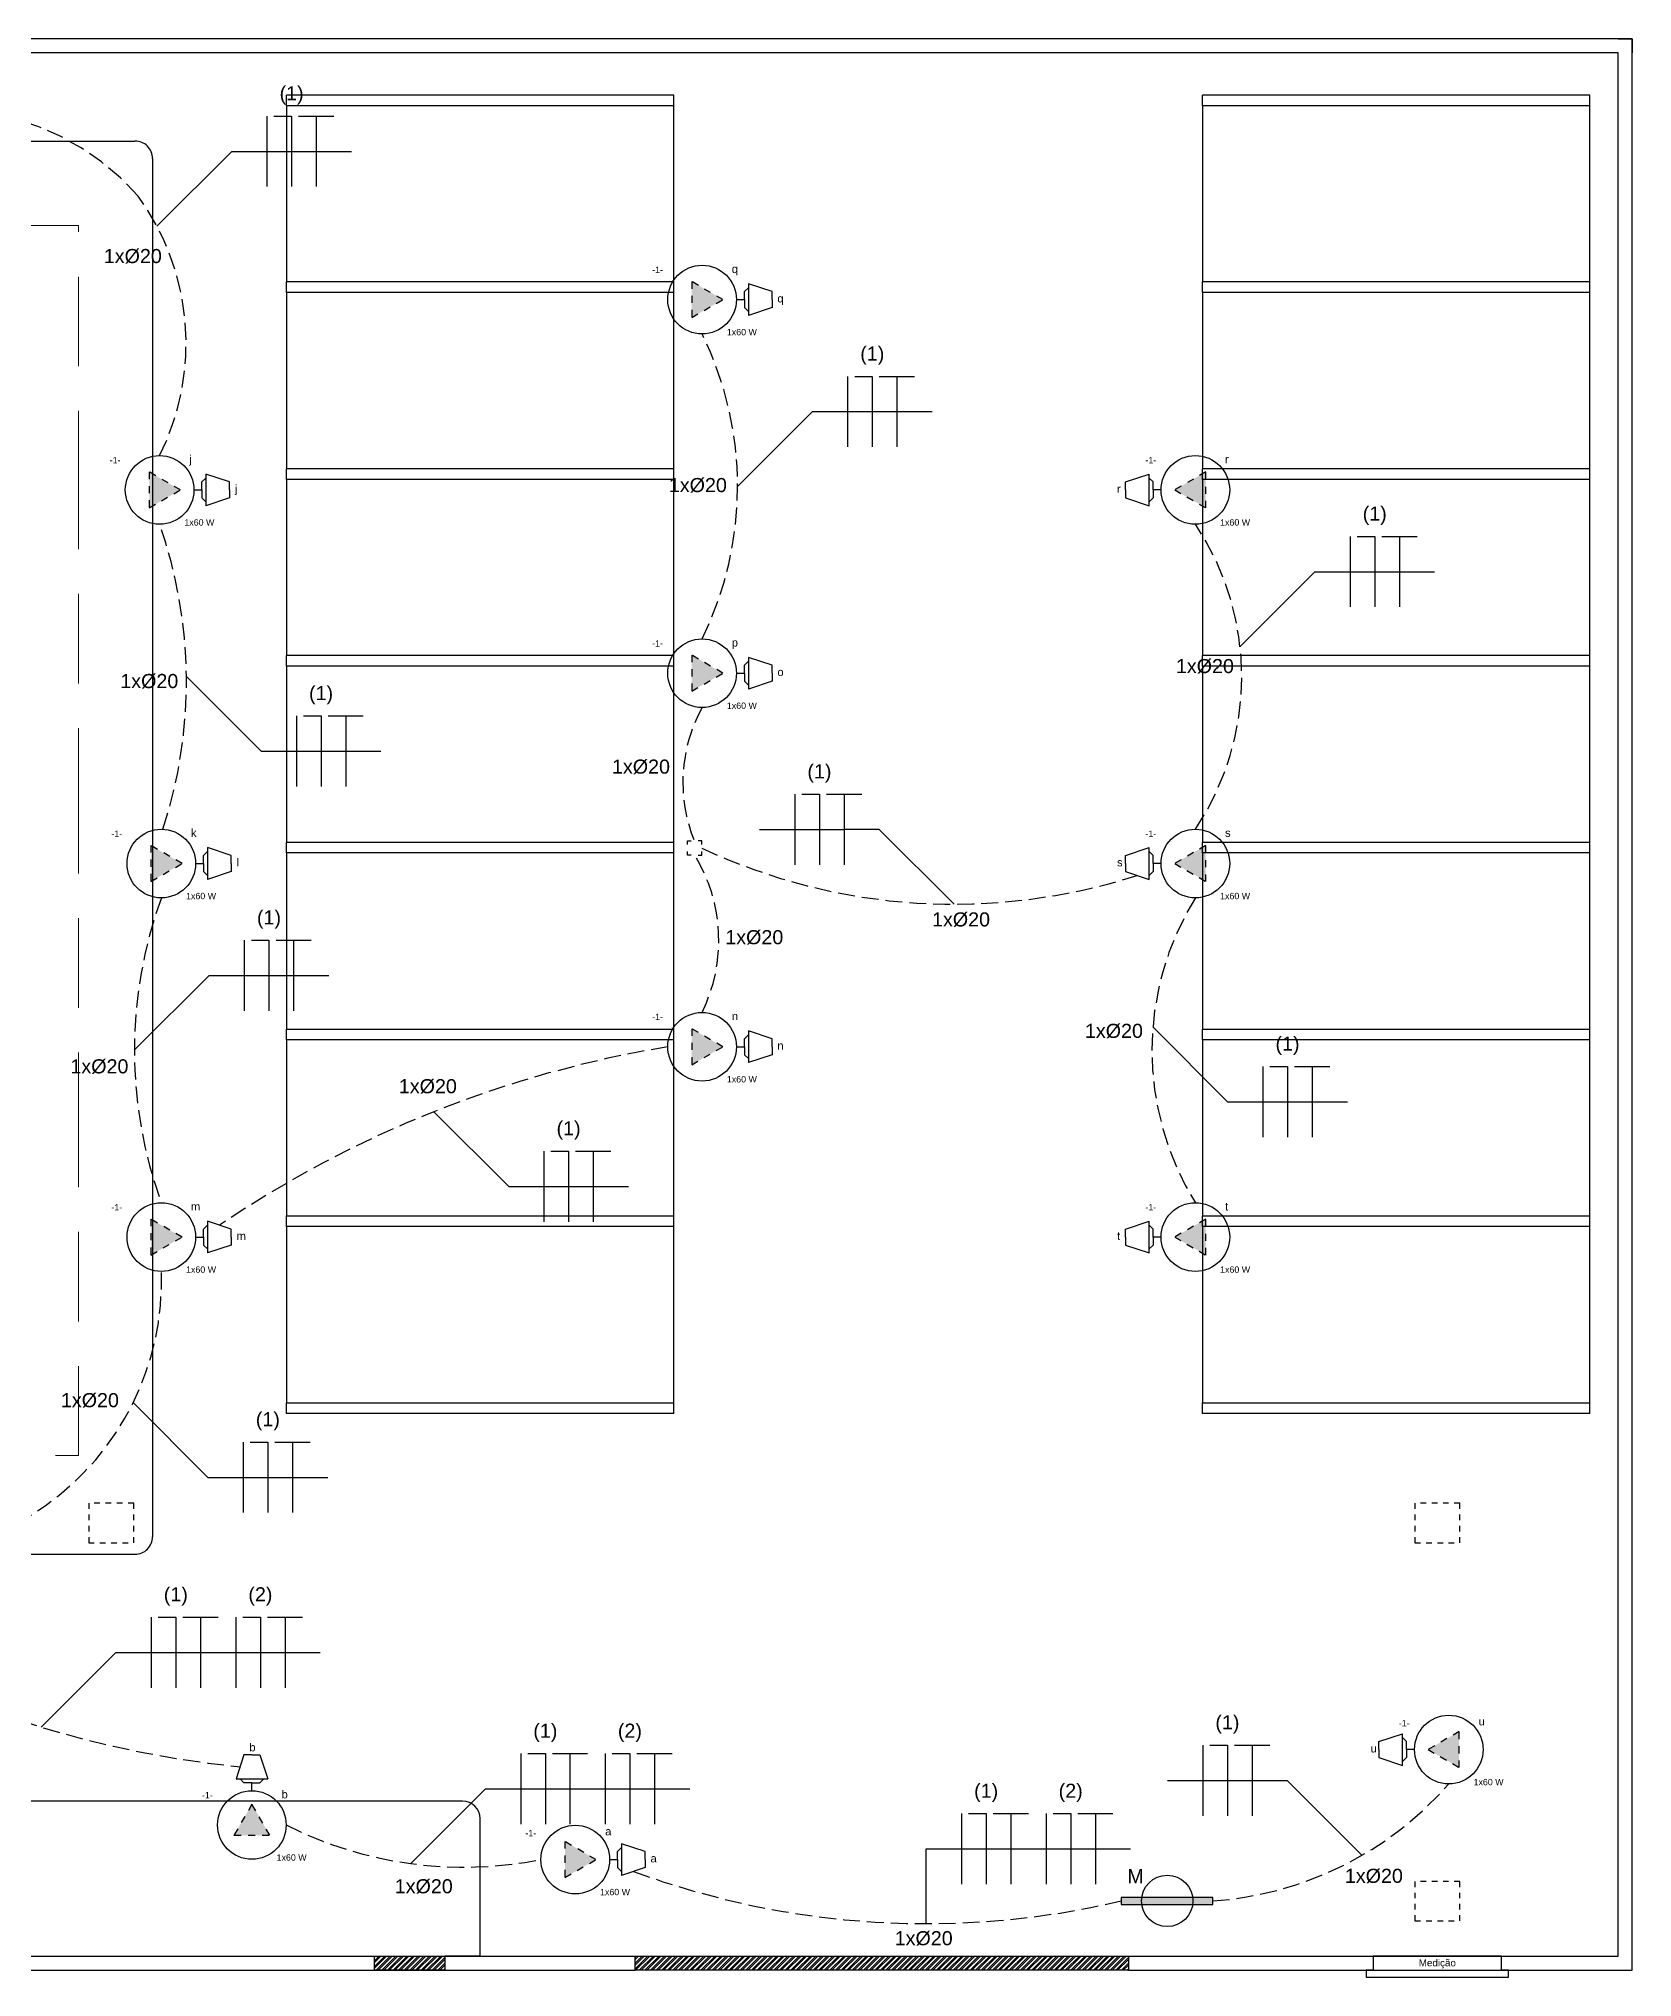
# Model space of a CAD drawing. Header units: millimetres. Extents: x 0.1 to 99.4, y -4.1 to 27.4.
# Drawn here: x 76.77 to 99.38, y -0.15 to 27.35 of the extents above; entities that cross this region are included whole.
import ezdxf
from ezdxf.enums import TextEntityAlignment as Align

# ---------------------------------------------------------------- set-up
doc = ezdxf.new("R2010")
doc.units = ezdxf.units.MM
doc.header["$LTSCALE"] = 0.2
for name, pattern in [('ACAD_ISO02W100', [15, 12, -3]), ('CONTINU', [0]), ('DASH2', [0.75, 0.5, -0.25]), ('DASHED2', [9.525, 6.35, -3.175]), ('JIS_02_0.7', [1.35, 0.75, -0.6])]:
    doc.linetypes.add(name, pattern=pattern)
doc.layers.add('Circuitos_AreaExterna', color=7, linetype='Continuous', true_color=0x000000)
for name, color, linetype in [('Eletrodutos_AreaExterna', 172, 'Continuous'), ('Eletrodutos_MediçãoEntrada', 6, 'JIS_02_0.7'), ('Predio_AreaExterna', 255, 'Continuous'), ('Simbolos_AreaExterna', 1, 'DASH2')]:
    doc.layers.add(name, color=color, linetype=linetype)
doc.layers.add('PROJEÇÃO', color=7, linetype='DASHED2', lineweight=0)
doc.styles.add('Cota', font='arial.ttf')
doc.styles.get("Standard").update_dxf_attribs({"font": 'arial.ttf'})

msp = doc.modelspace()

# ---------------------------------------------------------------- hatches: boundary and pattern name
at = {"layer": 'Predio_AreaExterna'}
h = msp.add_hatch(dxfattribs=at)
h.set_pattern_fill('ANSI32', color=256, scale=0.15)
h.set_pattern_definition([(45, (-179659.23964, -9195968.385664), (-0.03977475644174, 0.03977475644174), []), (45, (-179659.213126, -9195968.385664), (-0.03977475644174, 0.03977475644174), [])])
h.paths.add_polyline_path([(82.53, 0.153), (81.53, 0.153), (81.53, -0.047), (82.53, -0.047)])
h = msp.add_hatch(dxfattribs=at)
h.set_pattern_fill('ANSI32', color=256, scale=0.15)
h.set_pattern_definition([(45, (-179660.03964, -9195968.38567), (-0.03977475644174, 0.03977475644174), []), (45, (-179660.013126, -9195968.38567), (-0.03977475644174, 0.03977475644174), [])])
h.paths.add_polyline_path([(85.23, 0.153), (85.23, -0.047), (92.23, -0.047), (92.23, 0.153)])
at = {"layer": 'Simbolos_AreaExterna'}
h = msp.add_hatch(color=256, dxfattribs=at)
h.dxf.hatch_style = 1
h.paths.add_polyline_path([(86.474, 23.653), (86.034, 23.908), (86.034, 23.399)])
h = msp.add_hatch(color=256, dxfattribs=at)
h.dxf.hatch_style = 1
h.paths.add_polyline_path([(78.775, 20.953), (78.334, 21.208), (78.334, 20.699)])
h = msp.add_hatch(color=256, dxfattribs=at)
h.dxf.hatch_style = 1
h.paths.add_polyline_path([(92.887, 20.953), (93.327, 20.699), (93.327, 21.208)])
h = msp.add_hatch(color=256, dxfattribs=at)
h.dxf.hatch_style = 1
h.paths.add_polyline_path([(86.474, 18.353), (86.034, 18.608), (86.034, 18.099)])
h = msp.add_hatch(color=256, dxfattribs=at)
h.dxf.hatch_style = 1
h.paths.add_polyline_path([(78.799, 15.653), (78.358, 15.908), (78.358, 15.399)])
h = msp.add_hatch(color=256, dxfattribs=at)
h.dxf.hatch_style = 1
h.paths.add_polyline_path([(92.887, 15.653), (93.327, 15.399), (93.327, 15.908)])
h = msp.add_hatch(color=256, dxfattribs=at)
h.dxf.hatch_style = 1
h.paths.add_polyline_path([(86.474, 13.053), (86.034, 13.308), (86.034, 12.799)])
h = msp.add_hatch(color=256, dxfattribs=at)
h.dxf.hatch_style = 1
h.paths.add_polyline_path([(78.799, 10.353), (78.358, 10.608), (78.358, 10.099)])
h = msp.add_hatch(color=256, dxfattribs=at)
h.dxf.hatch_style = 1
h.paths.add_polyline_path([(92.887, 10.353), (93.327, 10.099), (93.327, 10.608)])
h = msp.add_hatch(color=256, dxfattribs=at)
h.dxf.hatch_style = 1
h.paths.add_polyline_path([(96.483, 3.083), (96.924, 2.829), (96.924, 3.338)])
h = msp.add_hatch(color=256, dxfattribs=at)
h.dxf.hatch_style = 1
h.paths.add_polyline_path([(79.79, 2.307), (79.536, 1.867), (80.045, 1.867)])
h = msp.add_hatch(color=256, dxfattribs=at)
h.dxf.hatch_style = 1
h.paths.add_polyline_path([(84.674, 1.523), (84.234, 1.778), (84.234, 1.269)])
at = {"layer": 'Simbolos_AreaExterna', "linetype": 'CONTINU'}
h = msp.add_hatch(color=256, dxfattribs=at)
h.dxf.hatch_style = 1
h.paths.add_polyline_path([(93.427, 0.886), (93.427, 0.986), (93.143, 0.986, -0.034339), (93.147, 0.936, -0.034339), (93.143, 0.886)])
h.paths.add_polyline_path([(93.143, 0.886, 0.034339), (93.147, 0.936, 0.034339), (93.143, 0.986), (92.419, 0.986, 0.034339), (92.416, 0.936, 0.034339), (92.419, 0.886), (92.781, 0.886)])
h.paths.add_polyline_path([(92.781, 0.886), (93.427, 0.886), (93.427, 0.986), (92.127, 0.986), (92.127, 0.886)])
h = msp.add_hatch(color=256, dxfattribs=at)
h.dxf.hatch_style = 1
h.paths.add_polyline_path([(92.419, 0.986, 0.034339), (92.416, 0.936, 0.034339), (92.419, 0.886), (92.781, 0.886), (93.143, 0.886, 0.034339), (93.147, 0.936, 0.034339), (93.143, 0.986)])
h.paths.add_polyline_path([(93.143, 0.986, -0.034339), (93.147, 0.936, -0.034339), (93.143, 0.886), (93.427, 0.886), (93.427, 0.986)])

# ---------------------------------------------------------------- linework, layer by layer
at = {"layer": 'Circuitos_AreaExterna', "ltscale": 0.1}
for p, q in [((80.004, 26.256), (80.004, 25.256)), ((80.704, 26.256), (80.954, 26.256)), ((78.443, 24.696), (79.504, 25.756)), ((79.504, 25.756), (80.004, 25.756)), ((80.004, 25.756), (80.354, 25.756)), ((80.354, 25.756), (80.704, 25.756)), ((80.704, 25.756), (81.204, 25.756)), ((88.245, 22.564), (88.245, 21.564)), ((88.945, 22.564), (89.195, 22.564)), ((86.684, 21.003), (87.745, 22.064)), ((87.745, 22.064), (88.245, 22.064)), ((88.245, 22.064), (88.595, 22.064)), ((88.595, 22.064), (88.945, 22.064)), ((88.945, 22.064), (89.445, 22.064)), ((95.376, 20.293), (95.376, 19.293)), ((96.076, 20.293), (96.326, 20.293)), ((93.815, 18.732), (94.876, 19.793)), ((94.876, 19.793), (95.376, 19.793)), ((95.376, 19.793), (95.726, 19.793)), ((95.726, 19.793), (96.076, 19.793)), ((96.076, 19.793), (96.576, 19.793)), ((78.861, 18.307), (79.922, 17.246)), ((80.422, 17.746), (80.422, 16.746)), ((81.122, 17.746), (81.372, 17.746)), ((79.922, 17.246), (80.422, 17.246)), ((80.422, 17.246), (80.772, 17.246)), ((80.772, 17.246), (81.122, 17.246)), ((81.122, 17.246), (81.622, 17.246)), ((87.495, 16.636), (87.495, 15.636)), ((88.195, 16.636), (88.445, 16.636)), ((86.995, 16.136), (87.495, 16.136)), ((87.495, 16.136), (87.845, 16.136)), ((87.845, 16.136), (88.195, 16.136)), ((88.695, 16.136), (88.195, 16.136)), ((89.755, 15.076), (88.695, 16.136)), ((79.683, 14.564), (79.683, 13.564)), ((80.383, 14.564), (80.633, 14.564)), ((78.122, 13.003), (79.183, 14.064)), ((79.183, 14.064), (79.683, 14.064)), ((79.683, 14.064), (80.033, 14.064)), ((80.033, 14.064), (80.383, 14.064)), ((80.383, 14.064), (80.883, 14.064)), ((92.577, 13.334), (93.638, 12.273)), ((94.138, 12.773), (94.138, 11.773)), ((94.838, 12.773), (95.088, 12.773)), ((82.374, 12.132), (83.435, 11.072)), ((93.638, 12.273), (94.138, 12.273)), ((94.138, 12.273), (94.488, 12.273)), ((94.488, 12.273), (94.838, 12.273)), ((94.838, 12.273), (95.338, 12.273)), ((83.935, 11.572), (83.935, 10.572)), ((84.635, 11.572), (84.885, 11.572)), ((83.435, 11.072), (83.935, 11.072)), ((83.935, 11.072), (84.285, 11.072)), ((84.285, 11.072), (84.635, 11.072)), ((84.635, 11.072), (85.135, 11.072)), ((78.107, 8.006), (79.167, 6.945)), ((79.667, 7.445), (79.667, 6.445)), ((80.367, 7.445), (80.617, 7.445)), ((79.167, 6.945), (79.667, 6.945)), ((79.667, 6.945), (80.017, 6.945)), ((80.017, 6.945), (80.367, 6.945)), ((80.367, 6.945), (80.867, 6.945)), ((78.361, 4.961), (78.361, 3.961)), ((79.061, 4.961), (79.311, 4.961)), ((79.561, 4.961), (79.561, 3.961)), ((80.261, 4.961), (80.511, 4.961)), ((76.8, 3.401), (77.861, 4.461)), ((77.861, 4.461), (78.361, 4.461)), ((78.361, 4.461), (78.711, 4.461)), ((78.711, 4.461), (79.061, 4.461)), ((79.061, 4.461), (79.561, 4.461)), ((79.561, 4.461), (79.911, 4.461)), ((79.911, 4.461), (80.261, 4.461)), ((80.261, 4.461), (80.761, 4.461)), ((83.605, 3.026), (83.605, 2.026)), ((84.305, 3.026), (84.555, 3.026)), ((84.805, 3.026), (84.805, 2.026)), ((85.505, 3.026), (85.755, 3.026)), ((93.285, 3.145), (93.285, 2.145)), ((93.985, 3.145), (94.235, 3.145)), ((82.044, 1.466), (83.105, 2.526)), ((83.105, 2.526), (83.605, 2.526)), ((83.605, 2.526), (83.955, 2.526)), ((83.955, 2.526), (84.305, 2.526)), ((84.305, 2.526), (84.805, 2.526)), ((84.805, 2.526), (85.155, 2.526)), ((85.155, 2.526), (85.505, 2.526)), ((85.505, 2.526), (86.005, 2.526)), ((92.785, 2.645), (93.285, 2.645)), ((93.285, 2.645), (93.635, 2.645)), ((93.635, 2.645), (93.985, 2.645)), ((93.985, 2.645), (94.485, 2.645)), ((95.545, 1.584), (94.485, 2.645)), ((89.861, 2.174), (89.861, 1.174)), ((90.561, 2.174), (90.811, 2.174)), ((91.061, 2.174), (91.061, 1.174)), ((91.761, 2.174), (92.011, 2.174)), ((89.361, 0.614), (89.361, 1.674)), ((89.361, 1.674), (89.861, 1.674)), ((89.861, 1.674), (90.211, 1.674)), ((90.211, 1.674), (90.561, 1.674)), ((90.561, 1.674), (91.061, 1.674)), ((91.061, 1.674), (91.411, 1.674)), ((91.411, 1.674), (91.761, 1.674)), ((91.761, 1.674), (92.261, 1.674))]:
    msp.add_line(p, q, dxfattribs=at)
for points in [[(80.104, 26.256), (80.354, 26.256), (80.354, 25.256)], [(80.454, 26.256), (80.704, 26.256), (80.704, 25.256)], [(88.345, 22.564), (88.595, 22.564), (88.595, 21.564)], [(88.695, 22.564), (88.945, 22.564), (88.945, 21.564)], [(95.476, 20.293), (95.726, 20.293), (95.726, 19.293)], [(95.826, 20.293), (96.076, 20.293), (96.076, 19.293)], [(80.522, 17.746), (80.772, 17.746), (80.772, 16.746)], [(80.872, 17.746), (81.122, 17.746), (81.122, 16.746)], [(87.595, 16.636), (87.845, 16.636), (87.845, 15.636)], [(87.945, 16.636), (88.195, 16.636), (88.195, 15.636)], [(79.783, 14.564), (80.033, 14.564), (80.033, 13.564)], [(80.133, 14.564), (80.383, 14.564), (80.383, 13.564)], [(94.238, 12.773), (94.488, 12.773), (94.488, 11.773)], [(94.588, 12.773), (94.838, 12.773), (94.838, 11.773)], [(84.035, 11.572), (84.285, 11.572), (84.285, 10.572)], [(84.385, 11.572), (84.635, 11.572), (84.635, 10.572)], [(79.767, 7.445), (80.017, 7.445), (80.017, 6.445)], [(80.117, 7.445), (80.367, 7.445), (80.367, 6.445)], [(78.461, 4.961), (78.711, 4.961), (78.711, 3.961)], [(78.811, 4.961), (79.061, 4.961), (79.061, 3.961)], [(79.661, 4.961), (79.911, 4.961), (79.911, 3.961)], [(80.011, 4.961), (80.261, 4.961), (80.261, 3.961)], [(83.705, 3.026), (83.955, 3.026), (83.955, 2.026)], [(84.055, 3.026), (84.305, 3.026), (84.305, 2.026)], [(84.905, 3.026), (85.155, 3.026), (85.155, 2.026)], [(85.255, 3.026), (85.505, 3.026), (85.505, 2.026)], [(93.385, 3.145), (93.635, 3.145), (93.635, 2.145)], [(93.735, 3.145), (93.985, 3.145), (93.985, 2.145)], [(89.961, 2.174), (90.211, 2.174), (90.211, 1.174)], [(90.311, 2.174), (90.561, 2.174), (90.561, 1.174)], [(91.161, 2.174), (91.411, 2.174), (91.411, 1.174)], [(91.511, 2.174), (91.761, 2.174), (91.761, 1.174)]]:
    msp.add_lwpolyline(points, dxfattribs=at)
at = {"layer": 'Eletrodutos_MediçãoEntrada', "linetype": 'ACAD_ISO02W100', "ltscale": 0.1}
for centre, radius, start, end in [((75.413, 22.661), 3.701, 41.6929, 127.3404), ((75.303, 23.031), 3.554, 333.4085, 36.0361), ((81.792, 21.003), 4.892, 333.7614, 26.2386), ((72.123, 18.234), 6.739, 341.8981, 19.348), ((89.958, 18.303), 3.881, 326.1258, 33.8742), ((88.092, 16.805), 2.186, 150.9567, 202.3984), ((84.111, 14.561), 2.306, 333.7301, 31.6305), ((89.755, 23.551), 8.475, 245.0194, 287.8678), ((84.427, 13.003), 6.304, 159.9355, 200.0645), ((96.667, 13.003), 4.103, 148.1837, 211.8163), ((88.287, -2.732), 15.997, 99.331, 124.0507), ((74.607, 9.729), 3.901, 248.3541, 2.02), ((81.079, 17.494), 14.728, 236.0339, 264.323), ((93.088, 5.831), 4.907, 273.9707, 318.7545), ((82.797, 7.02), 5.605, 243.285, 281.2802), ((89.361, 12.635), 12.022, 249.7774, 283.3056)]:
    msp.add_arc(centre, radius, start, end, dxfattribs=at)
at = {"layer": 'Predio_AreaExterna'}
for p, q in [((99.18, 27.353), (99.38, 27.353)), ((99.38, 27.353), (99.38, 27.153)), ((80.28, 26.403), (80.28, 26.553)), ((85.78, 26.553), (80.28, 26.553)), ((80.28, 26.403), (80.28, 23.903)), ((85.78, 26.403), (80.28, 26.403)), ((85.78, 26.403), (85.78, 26.553)), ((85.78, 23.903), (85.78, 26.403)), ((93.28, 26.403), (93.28, 26.553)), ((98.78, 26.553), (93.28, 26.553)), ((93.28, 26.403), (93.28, 23.903)), ((98.78, 26.403), (93.28, 26.403)), ((98.78, 26.403), (98.78, 26.553)), ((98.78, 23.903), (98.78, 26.403)), ((58.081, 25.903), (78.131, 25.903)), ((80.28, 23.753), (80.28, 23.903)), ((85.78, 23.903), (80.28, 23.903)), ((80.28, 23.753), (80.28, 21.253)), ((85.78, 23.753), (80.28, 23.753)), ((85.78, 23.753), (85.78, 23.903)), ((85.78, 21.253), (85.78, 23.753)), ((93.28, 23.753), (93.28, 23.903)), ((98.78, 23.903), (93.28, 23.903)), ((93.28, 23.753), (93.28, 21.253)), ((98.78, 23.753), (93.28, 23.753)), ((98.78, 23.753), (98.78, 23.903)), ((98.78, 21.253), (98.78, 23.753)), ((80.28, 21.103), (80.28, 21.253)), ((85.78, 21.253), (80.28, 21.253)), ((85.78, 21.103), (85.78, 21.253)), ((93.28, 21.103), (93.28, 21.253)), ((98.78, 21.253), (93.28, 21.253)), ((98.78, 21.103), (98.78, 21.253)), ((80.28, 21.103), (80.28, 18.603)), ((85.78, 21.103), (80.28, 21.103)), ((85.78, 18.603), (85.78, 21.103)), ((93.28, 21.103), (93.28, 18.603)), ((98.78, 21.103), (93.28, 21.103)), ((98.78, 18.603), (98.78, 21.103)), ((80.28, 18.453), (80.28, 18.603)), ((85.78, 18.603), (80.28, 18.603)), ((80.28, 18.453), (80.28, 15.953)), ((85.78, 18.453), (80.28, 18.453)), ((85.78, 18.453), (85.78, 18.603)), ((85.78, 15.953), (85.78, 18.453)), ((93.28, 18.453), (93.28, 18.603)), ((98.78, 18.603), (93.28, 18.603)), ((93.28, 18.453), (93.28, 15.953)), ((98.78, 18.453), (93.28, 18.453)), ((98.78, 18.453), (98.78, 18.603)), ((98.78, 15.953), (98.78, 18.453)), ((80.28, 15.803), (80.28, 15.953)), ((85.78, 15.953), (80.28, 15.953)), ((85.78, 15.803), (85.78, 15.953)), ((93.28, 15.803), (93.28, 15.953)), ((98.78, 15.953), (93.28, 15.953)), ((98.78, 15.803), (98.78, 15.953)), ((80.28, 15.803), (80.28, 13.303)), ((85.78, 15.803), (80.28, 15.803)), ((85.78, 13.303), (85.78, 15.803)), ((93.28, 15.803), (93.28, 13.303)), ((98.78, 15.803), (93.28, 15.803)), ((98.78, 13.303), (98.78, 15.803)), ((80.28, 13.303), (85.78, 13.303)), ((80.28, 13.153), (80.28, 13.303)), ((85.78, 13.153), (85.78, 13.303)), ((93.28, 13.303), (98.78, 13.303)), ((93.28, 13.153), (93.28, 13.303)), ((98.78, 13.153), (98.78, 13.303)), ((85.78, 13.153), (80.28, 13.153)), ((80.28, 13.153), (80.28, 10.653)), ((85.78, 10.653), (85.78, 13.153)), ((98.78, 13.153), (93.28, 13.153)), ((93.28, 13.153), (93.28, 10.653)), ((98.78, 10.653), (98.78, 13.153)), ((80.28, 10.653), (85.78, 10.653)), ((80.28, 10.503), (80.28, 10.653)), ((85.78, 10.503), (80.28, 10.503)), ((80.28, 10.503), (80.28, 8.003)), ((85.78, 10.503), (85.78, 10.653)), ((85.78, 8.003), (85.78, 10.503)), ((93.28, 10.653), (98.78, 10.653)), ((93.28, 10.503), (93.28, 10.653)), ((98.78, 10.503), (93.28, 10.503)), ((93.28, 10.503), (93.28, 8.003)), ((98.78, 10.503), (98.78, 10.653)), ((98.78, 8.003), (98.78, 10.503)), ((80.28, 8.003), (85.78, 8.003)), ((80.28, 7.853), (80.28, 8.003)), ((85.78, 7.853), (85.78, 8.003)), ((93.28, 8.003), (98.78, 8.003)), ((93.28, 7.853), (93.28, 8.003)), ((98.78, 7.853), (98.78, 8.003)), ((85.78, 7.853), (80.28, 7.853)), ((98.78, 7.853), (93.28, 7.853)), ((83.03, 0.153), (83.03, 2.103)), ((83.03, 0.153), (82.53, 0.153))]:
    msp.add_line(p, q, dxfattribs=at)
at = {"layer": 'Predio_AreaExterna', "linetype": 'CONTINU'}
msp.add_line((78.381, 25.653), (78.381, 6.103), dxfattribs=at)
at = {"layer": 'Predio_AreaExterna'}
for points in [[(92.23, -0.047), (99.38, -0.047), (99.38, 27.353), (57.881, 27.353), (57.881, -0.047), (85.23, -0.047)], [(92.23, 0.153), (99.18, 0.153), (99.18, 27.153), (58.081, 27.153), (58.081, 0.153), (85.23, 0.153)], [(60.531, 5.853), (78.131, 5.853)], [(82.78, 2.353), (78.381, 2.353), (60.531, 2.353)], [(85.23, 0.153), (92.23, 0.153), (92.23, -0.047), (85.23, -0.047), (85.23, 0.153)]]:
    msp.add_lwpolyline(points, dxfattribs=at)
msp.add_lwpolyline([(81.53, 0.153), (82.53, 0.153), (82.53, -0.047), (81.53, -0.047)], close=True, dxfattribs=at)
for centre, end in [((78.131, 25.653), 90.0079), ((82.78, 2.103), 90)]:
    msp.add_arc(centre, 0.25, 0, end, dxfattribs=at)
at = {"layer": 'Predio_AreaExterna', "linetype": 'CONTINU'}
msp.add_arc((78.131, 6.103), 0.25, 269.9901, 0, dxfattribs=at)
at = {"layer": 'PROJEÇÃO'}
msp.add_lwpolyline([(69.381, 12.553), (69.381, 7.253), (77.331, 7.253), (77.331, 11.153), (77.331, 11.153), (77.331, 11.703), (77.331, 11.703), (77.331, 15.653), (77.331, 15.653), (77.331, 16.303), (77.331, 16.303), (77.331, 20.203), (77.331, 20.203), (77.331, 20.803), (77.331, 20.803), (77.331, 24.703), (72.531, 24.703), (72.531, 24.053), (69.381, 24.053), (69.381, 18.503)], dxfattribs=at)
at = {"layer": 'Simbolos_AreaExterna', "linetype": 'CONTINU'}
for p, q in [((86.667, 23.653), (86.78, 23.653)), ((86.78, 23.766), (86.836, 23.822)), ((86.78, 23.653), (86.78, 23.766)), ((86.78, 23.653), (86.78, 23.541)), ((86.836, 23.878), (86.836, 23.428)), ((87.174, 23.766), (86.836, 23.878)), ((87.174, 23.653), (87.174, 23.766)), ((87.174, 23.653), (87.174, 23.541)), ((86.78, 23.541), (86.836, 23.485)), ((87.174, 23.541), (86.836, 23.428)), ((79.137, 21.178), (79.137, 20.728)), ((79.474, 21.066), (79.137, 21.178)), ((92.187, 21.066), (92.525, 21.178)), ((92.525, 20.728), (92.525, 21.178)), ((78.968, 20.953), (79.081, 20.953)), ((79.081, 21.066), (79.137, 21.122)), ((79.081, 20.953), (79.081, 21.066)), ((79.081, 20.953), (79.081, 20.841)), ((79.474, 20.953), (79.474, 21.066)), ((79.474, 20.953), (79.474, 20.841)), ((92.187, 20.953), (92.187, 21.066)), ((92.187, 20.953), (92.187, 20.841)), ((92.581, 21.066), (92.525, 21.122)), ((92.581, 20.953), (92.581, 21.066)), ((92.693, 20.953), (92.581, 20.953)), ((92.581, 20.953), (92.581, 20.841)), ((79.081, 20.841), (79.137, 20.785)), ((79.474, 20.841), (79.137, 20.728)), ((92.187, 20.841), (92.525, 20.728)), ((92.581, 20.841), (92.525, 20.785)), ((86.78, 18.466), (86.836, 18.522)), ((86.78, 18.353), (86.78, 18.466)), ((86.836, 18.578), (86.836, 18.128)), ((87.174, 18.466), (86.836, 18.578)), ((87.174, 18.353), (87.174, 18.466)), ((86.667, 18.353), (86.78, 18.353)), ((86.78, 18.353), (86.78, 18.241)), ((86.78, 18.241), (86.836, 18.185)), ((87.174, 18.241), (86.836, 18.128)), ((87.174, 18.353), (87.174, 18.241)), ((79.105, 15.766), (79.161, 15.822)), ((79.105, 15.653), (79.105, 15.766)), ((79.161, 15.878), (79.161, 15.428)), ((79.498, 15.766), (79.161, 15.878)), ((79.498, 15.653), (79.498, 15.766)), ((92.187, 15.766), (92.525, 15.878)), ((92.187, 15.653), (92.187, 15.766)), ((92.525, 15.428), (92.525, 15.878)), ((92.581, 15.766), (92.525, 15.822)), ((92.581, 15.653), (92.581, 15.766)), ((78.992, 15.653), (79.105, 15.653)), ((79.105, 15.653), (79.105, 15.541)), ((79.105, 15.541), (79.161, 15.485)), ((79.498, 15.541), (79.161, 15.428)), ((79.498, 15.653), (79.498, 15.541)), ((92.187, 15.653), (92.187, 15.541)), ((92.187, 15.541), (92.525, 15.428)), ((92.581, 15.541), (92.525, 15.485)), ((92.693, 15.653), (92.581, 15.653)), ((92.581, 15.653), (92.581, 15.541)), ((86.78, 13.166), (86.836, 13.222)), ((86.836, 13.278), (86.836, 12.828)), ((87.174, 13.166), (86.836, 13.278)), ((86.667, 13.053), (86.78, 13.053)), ((86.78, 13.053), (86.78, 13.166)), ((86.78, 13.053), (86.78, 12.941)), ((86.78, 12.941), (86.836, 12.885)), ((87.174, 12.941), (86.836, 12.828)), ((87.174, 13.053), (87.174, 13.166)), ((87.174, 13.053), (87.174, 12.941)), ((79.105, 10.466), (79.161, 10.522)), ((79.105, 10.353), (79.105, 10.466)), ((79.161, 10.578), (79.161, 10.128)), ((79.498, 10.466), (79.161, 10.578)), ((79.498, 10.353), (79.498, 10.466)), ((92.187, 10.466), (92.525, 10.578)), ((92.187, 10.353), (92.187, 10.466)), ((92.525, 10.128), (92.525, 10.578)), ((92.581, 10.466), (92.525, 10.522)), ((92.581, 10.353), (92.581, 10.466)), ((78.992, 10.353), (79.105, 10.353)), ((79.105, 10.353), (79.105, 10.241)), ((79.105, 10.241), (79.161, 10.185)), ((79.498, 10.241), (79.161, 10.128)), ((79.498, 10.353), (79.498, 10.241)), ((92.187, 10.353), (92.187, 10.241)), ((92.187, 10.241), (92.525, 10.128)), ((92.581, 10.241), (92.525, 10.185)), ((92.693, 10.353), (92.581, 10.353)), ((92.581, 10.353), (92.581, 10.241)), ((95.784, 3.196), (96.121, 3.308)), ((96.121, 2.858), (96.121, 3.308)), ((95.784, 3.083), (95.784, 3.196)), ((95.784, 3.083), (95.784, 2.971)), ((96.177, 3.196), (96.121, 3.252)), ((96.177, 3.083), (96.177, 3.196)), ((96.29, 3.083), (96.177, 3.083)), ((96.177, 3.083), (96.177, 2.971)), ((79.678, 3.007), (79.565, 2.669)), ((79.79, 3.007), (79.678, 3.007)), ((79.79, 3.007), (79.903, 3.007)), ((79.903, 3.007), (80.015, 2.669)), ((95.784, 2.971), (96.121, 2.858)), ((96.177, 2.971), (96.121, 2.915)), ((79.565, 2.669), (80.015, 2.669)), ((79.678, 2.613), (79.622, 2.669)), ((79.79, 2.613), (79.678, 2.613)), ((79.79, 2.5), (79.79, 2.613)), ((79.79, 2.613), (79.903, 2.613)), ((79.903, 2.613), (79.959, 2.669)), ((84.98, 1.636), (85.036, 1.692)), ((85.036, 1.748), (85.036, 1.298)), ((85.374, 1.636), (85.036, 1.748)), ((84.867, 1.523), (84.98, 1.523)), ((84.98, 1.523), (84.98, 1.636)), ((84.98, 1.523), (84.98, 1.411)), ((84.98, 1.411), (85.036, 1.355)), ((85.374, 1.411), (85.036, 1.298)), ((85.374, 1.523), (85.374, 1.636)), ((85.374, 1.523), (85.374, 1.411)), ((95.705, 0.153), (95.705, -0.047)), ((97.525, 0.153), (95.705, 0.153)), ((97.525, -0.047), (97.525, 0.153)), ((95.705, -0.047), (95.605, -0.047)), ((95.605, -0.047), (95.605, -0.147)), ((95.605, -0.147), (97.625, -0.147)), ((95.705, -0.047), (97.525, -0.047)), ((97.625, -0.047), (97.525, -0.047)), ((97.625, -0.147), (97.625, -0.047))]:
    msp.add_line(p, q, dxfattribs=at)
at = {"layer": 'Simbolos_AreaExterna', "linetype": 'DASH2'}
for p, q in [((77.474, 6.577), (77.474, 6.497)), ((77.474, 6.417), (77.474, 6.337)), ((77.634, 6.577), (77.554, 6.577)), ((77.794, 6.577), (77.714, 6.577)), ((77.954, 6.577), (77.874, 6.577)), ((78.114, 6.577), (78.034, 6.577)), ((78.114, 6.497), (78.114, 6.577)), ((78.114, 6.337), (78.114, 6.417)), ((96.295, 6.577), (96.295, 6.497)), ((96.295, 6.417), (96.295, 6.337)), ((96.455, 6.577), (96.375, 6.577)), ((96.615, 6.577), (96.535, 6.577)), ((96.775, 6.577), (96.695, 6.577)), ((96.935, 6.577), (96.855, 6.577)), ((96.935, 6.497), (96.935, 6.577)), ((96.935, 6.337), (96.935, 6.417)), ((77.474, 6.257), (77.474, 6.177)), ((77.474, 6.097), (77.474, 6.017)), ((78.114, 6.177), (78.114, 6.257)), ((78.114, 6.017), (78.114, 6.097)), ((96.295, 6.257), (96.295, 6.177)), ((96.295, 6.097), (96.295, 6.017)), ((96.935, 6.177), (96.935, 6.257)), ((96.935, 6.017), (96.935, 6.097)), ((77.474, 6.017), (77.554, 6.017)), ((77.634, 6.017), (77.714, 6.017)), ((77.794, 6.017), (77.874, 6.017)), ((77.954, 6.017), (78.034, 6.017)), ((96.295, 6.017), (96.375, 6.017)), ((96.455, 6.017), (96.535, 6.017)), ((96.615, 6.017), (96.695, 6.017)), ((96.775, 6.017), (96.855, 6.017)), ((96.295, 1.213), (96.295, 1.133)), ((96.455, 1.213), (96.375, 1.213)), ((96.615, 1.213), (96.535, 1.213)), ((96.775, 1.213), (96.695, 1.213)), ((96.935, 1.213), (96.855, 1.213)), ((96.935, 1.133), (96.935, 1.213)), ((96.295, 1.053), (96.295, 0.973)), ((96.295, 0.893), (96.295, 0.813)), ((96.935, 0.973), (96.935, 1.053)), ((96.935, 0.813), (96.935, 0.893)), ((96.295, 0.733), (96.295, 0.653)), ((96.295, 0.653), (96.375, 0.653)), ((96.455, 0.653), (96.535, 0.653)), ((96.615, 0.653), (96.695, 0.653)), ((96.775, 0.653), (96.855, 0.653)), ((96.935, 0.653), (96.935, 0.733))]:
    msp.add_line(p, q, dxfattribs=at)
at = {"layer": 'Simbolos_AreaExterna'}
for p, q in [((77.634, 6.577), (77.554, 6.577)), ((77.794, 6.577), (77.714, 6.577)), ((77.954, 6.577), (77.874, 6.577)), ((78.114, 6.577), (78.034, 6.577)), ((78.114, 6.497), (78.114, 6.577)), ((78.114, 6.337), (78.114, 6.417)), ((96.455, 6.577), (96.375, 6.577)), ((96.615, 6.577), (96.535, 6.577)), ((96.775, 6.577), (96.695, 6.577)), ((96.935, 6.577), (96.855, 6.577)), ((96.935, 6.497), (96.935, 6.577)), ((96.935, 6.337), (96.935, 6.417)), ((78.114, 6.177), (78.114, 6.257)), ((78.114, 6.017), (78.114, 6.097)), ((78.114, 6.017), (78.114, 6.097)), ((96.935, 6.177), (96.935, 6.257)), ((96.935, 6.017), (96.935, 6.097)), ((96.935, 6.017), (96.935, 6.097)), ((96.455, 1.213), (96.375, 1.213)), ((96.615, 1.213), (96.535, 1.213)), ((96.775, 1.213), (96.695, 1.213)), ((96.935, 1.213), (96.855, 1.213)), ((96.935, 1.133), (96.935, 1.213)), ((96.935, 0.973), (96.935, 1.053)), ((96.935, 0.813), (96.935, 0.893)), ((96.935, 0.653), (96.935, 0.733)), ((96.935, 0.653), (96.935, 0.733))]:
    msp.add_line(p, q, dxfattribs=at)
for points in [[(86.474, 23.653), (86.034, 23.908), (86.034, 23.399)], [(78.775, 20.953), (78.334, 21.208), (78.334, 20.699)], [(92.887, 20.953), (93.327, 20.699), (93.327, 21.208)], [(86.474, 18.353), (86.034, 18.608), (86.034, 18.099)], [(78.799, 15.653), (78.358, 15.908), (78.358, 15.399)], [(92.887, 15.653), (93.327, 15.399), (93.327, 15.908)], [(86.474, 13.053), (86.034, 13.308), (86.034, 12.799)], [(78.799, 10.353), (78.358, 10.608), (78.358, 10.099)], [(92.887, 10.353), (93.327, 10.099), (93.327, 10.608)], [(96.483, 3.083), (96.924, 2.829), (96.924, 3.338)], [(79.79, 2.307), (79.536, 1.867), (80.045, 1.867)], [(84.674, 1.523), (84.234, 1.778), (84.234, 1.269)]]:
    msp.add_lwpolyline(points, close=True, dxfattribs=at)
for points in [[(85.974, 15.923), (85.974, 15.973), (86.024, 15.973)], [(86.024, 15.773), (85.974, 15.773), (85.974, 15.823)]]:
    msp.add_lwpolyline(points, dxfattribs=at)
at = {"layer": 'Simbolos_AreaExterna', "linetype": 'CONTINU'}
for points in [[(86.174, 15.923), (86.174, 15.973), (86.124, 15.973)], [(86.124, 15.773), (86.174, 15.773), (86.174, 15.823)]]:
    msp.add_lwpolyline(points, dxfattribs=at)
msp.add_lwpolyline([(92.127, 0.886), (92.781, 0.886), (93.427, 0.886), (93.427, 0.986), (92.127, 0.986)], close=True, dxfattribs=at)
for centre, radius in [((86.18, 23.653), 0.487), ((78.481, 20.953), 0.487), ((93.18, 20.953), 0.487), ((86.18, 18.353), 0.487), ((78.505, 15.653), 0.487), ((93.18, 15.653), 0.487), ((86.18, 13.053), 0.487), ((78.505, 10.353), 0.487), ((93.18, 10.353), 0.487), ((96.777, 3.083), 0.487), ((79.79, 2.013), 0.487), ((84.38, 1.523), 0.487), ((92.781, 0.936), 0.365)]:
    msp.add_circle(centre, radius, dxfattribs=at)

# ---------------------------------------------------------------- texts
at = {"layer": 'Circuitos_AreaExterna', "ltscale": 0.1}
for s, p in [('(1)', (80.354, 26.556)), ('(1)', (88.595, 22.864)), ('(1)', (95.726, 20.593)), ('(1)', (80.772, 18.046)), ('(1)', (87.845, 16.936)), ('(1)', (80.033, 14.864)), ('(1)', (94.488, 13.073)), ('(1)', (84.285, 11.872)), ('(1)', (80.017, 7.745)), ('(1)', (78.711, 5.261)), ('(2)', (79.911, 5.261)), ('(1)', (93.635, 3.445)), ('(1)', (83.955, 3.326)), ('(2)', (85.155, 3.326)), ('(1)', (90.211, 2.474)), ('(2)', (91.411, 2.474))]:
    msp.add_text(s, height=0.2, dxfattribs=at).set_placement(p, align=Align.MIDDLE)
at = {"layer": 'Eletrodutos_AreaExterna', "ltscale": 0.1}
for p in [(77.689, 24.171), (85.708, 20.922), (92.904, 18.354), (77.923, 18.142), (84.901, 16.928), (89.443, 14.76), (86.509, 14.508), (91.613, 13.179), (77.215, 12.676), (81.876, 12.394), (77.08, 7.94), (95.302, 1.192), (81.818, 1.044), (88.913, 0.307)]:
    msp.add_text('1xØ20', height=0.2, dxfattribs=at).set_placement(p)
at = {"layer": 'Simbolos_AreaExterna'}
for s, height, p in [('-1-', 0.09, (85.471, 24.031)), ('1x60 W', 0.09, (86.531, 23.147)), ('-1-', 0.09, (77.772, 21.331)), ('-1-', 0.09, (92.471, 21.331)), ('1x60 W', 0.09, (78.832, 20.447)), ('1x60 W', 0.09, (93.531, 20.447)), ('-1-', 0.09, (85.471, 18.731)), ('1x60 W', 0.09, (86.531, 17.847)), ('-1-', 0.09, (77.796, 16.031)), ('-1-', 0.09, (92.471, 16.031)), ('1x60 W', 0.09, (78.856, 15.147)), ('1x60 W', 0.09, (93.531, 15.147)), ('-1-', 0.09, (85.471, 13.431)), ('1x60 W', 0.09, (86.531, 12.547)), ('-1-', 0.09, (77.796, 10.731)), ('-1-', 0.09, (92.471, 10.731)), ('1x60 W', 0.09, (78.856, 9.847)), ('1x60 W', 0.09, (93.531, 9.847)), ('-1-', 0.09, (96.068, 3.413)), ('-1-', 0.09, (79.081, 2.391)), ('1x60 W', 0.09, (97.128, 2.577)), ('-1-', 0.09, (83.671, 1.853)), ('1x60 W', 0.09, (80.141, 1.507)), ('M', 0.201, (92.214, 1.186)), ('1x60 W', 0.09, (84.731, 1.017))]:
    msp.add_text(s, height=height, dxfattribs=at).set_placement(p)
at = {"layer": 'Simbolos_AreaExterna', "linetype": 'CONTINU', "style": 'Cota'}
msp.add_text('Medição', height=0.1, dxfattribs=at).set_placement((96.614, 0.008), align=Align.CENTER)
at = {"layer": 'Simbolos_AreaExterna', "char_height": 0.114, "attachment_point": 1}
for s, width, insert in [('q', 0.03785, (86.601, 24.145)), ('q', 0.11354, (87.248, 23.727)), ('j', 0.03785, (78.901, 21.445)), ('r', 0.03785, (93.601, 21.445)), ('j', 0.11354, (79.549, 21.027)), ('r', 0.11354, (92.068, 21.026)), ('p', 0.03785, (86.601, 18.845)), ('o', 0.11354, (87.248, 18.427)), ('k', 0.03785, (78.925, 16.145)), ('s', 0.03785, (93.601, 16.145)), ('l', 0.11354, (79.573, 15.727)), ('s', 0.11354, (92.068, 15.727)), ('n', 0.03785, (86.601, 13.545)), ('n', 0.11354, (87.248, 13.127)), ('m', 0.03785, (78.925, 10.845)), ('t', 0.03785, (93.601, 10.845)), ('m', 0.11354, (79.573, 10.427)), ('t', 0.11354, (92.068, 10.427)), ('u', 0.03785, (97.2, 3.54)), ('b', 0.11354, (79.754, 3.172)), ('u', 0.11354, (95.665, 3.156)), ('b', 0.03785, (80.211, 2.505)), ('a', 0.03785, (84.804, 1.98)), ('a', 0.11354, (85.448, 1.597))]:
    msp.add_mtext_dynamic_manual_height_columns(s, width=width, gutter_width=1, heights=[0], dxfattribs=dict(at, insert=insert))

doc.saveas('drawing.dxf')
